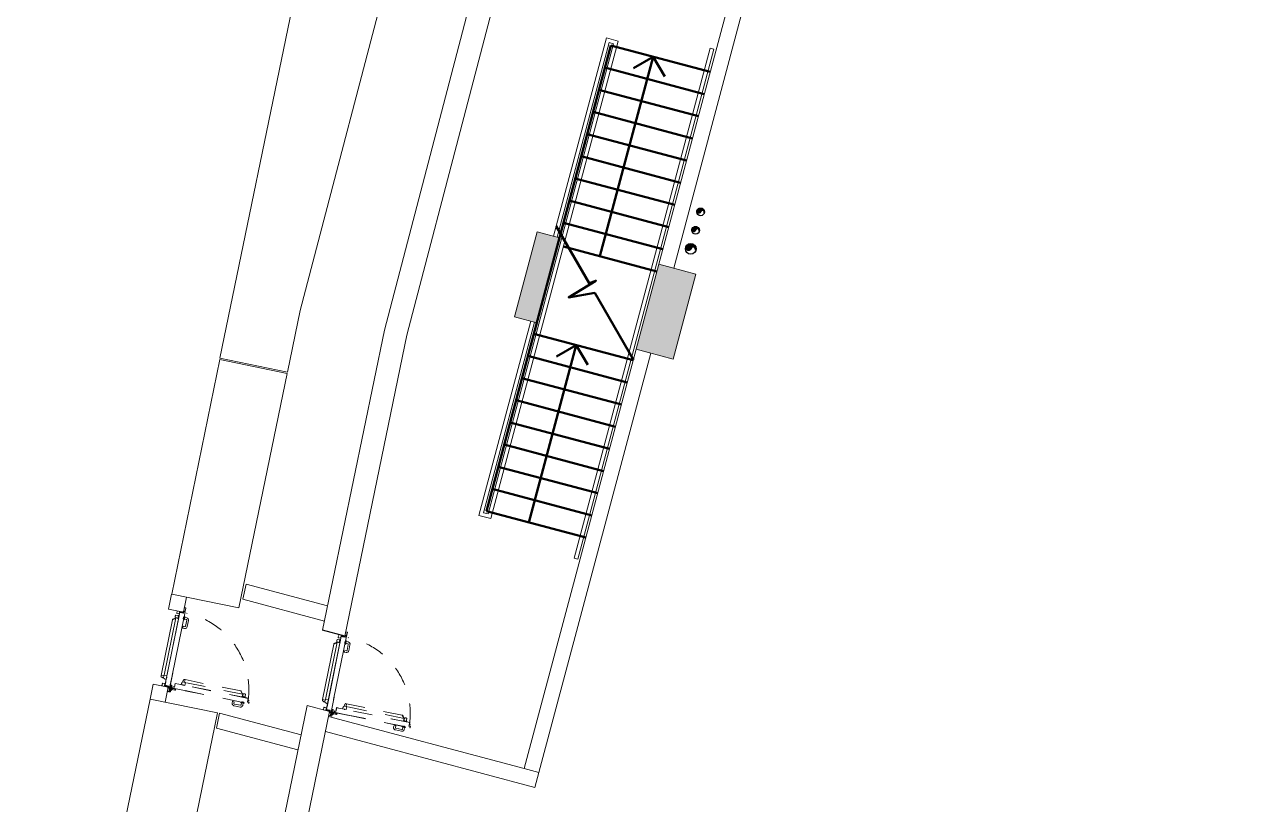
# Model space of a CAD drawing. Header units: centimetres. Extents: x 139057 to 200038, y 34824 to 80516.
# Drawn here: x 165867 to 167469, y 68541 to 69560 of the extents above; entities that cross this region are included whole.
import ezdxf

# ---------------------------------------------------------------- set-up
doc = ezdxf.new("R2010")
doc.units = ezdxf.units.CM
doc.header["$LTSCALE"] = 100
for name, pattern in [('HIDDEN', [0.5, 0.25, -0.25]), ('TRATTEGGIATA', [0.75, 0.5, -0.25]), ('TRATTO-PUNTO', [1, 0.5, -0.25, 0, -0.25])]:
    doc.linetypes.add(name, pattern=pattern)
doc.layers.get('0').update_dxf_attribs({"lineweight": 0})
for name, color, linetype, lineweight in [('410_STRUTTURE_001-AM_0', 7, 'Continuous', 0), ('430_TAVOLATI_001-AM_0', 3, 'Continuous', 0), ('440_SIMBOLI_001-AM_0', 31, 'Continuous', 0), ('441_SERRAMENTI_001-AM_0', 1, 'Continuous', 0), ('448_SCALE_001-AM_0', 216, 'Continuous', 50)]:
    doc.layers.add(name, color=color, linetype=linetype, lineweight=lineweight)
doc.layers.add('FOROMETRIE AREA G', color=251, linetype='Continuous')
doc.layers.add('Park-Ceas-125$0$A-WALL-CONC', color=6, linetype='Continuous')

# ---------------------------------------------------------------- blocks, each defined once
blk = doc.blocks.new('DN125')
h = blk.add_hatch(color=256)
edge = h.paths.add_edge_path()
edge.add_arc((-0.1059836360490228, 0.0001875981688499451), 62.49999999570016, -90.20196108935022, 90.20196108935028, ccw=False)
edge.add_arc((-0.1084911930159088, -31.24999738774146), 31.25018571027872, 269.6006753158089, 449.8010872161902)
edge.add_arc((-0.1603714909131422, 31.24991349480542), 31.25032499402602, 89.89656760042521, 270.29403250654775, ccw=False)
edge.add_arc((-0.2151232830097673, 62.50019412387371), 0.1111659710214659, 180.2034860361724, 359.9966212421752, ccw=False)
blk.add_lwpolyline([(-0.326288552954793, 62.49979931861162, -1.003531113011555), (-0.326288552954793, -62.49942412227392, 1.001750454913192), (-6.724148988723755e-07, 0, -1.003474564946119), (-0.103957312181592, 62.50018756836653, -0.9981963915986242)], format="xyb", close=True)
blk.add_circle((-0.1059836354106665, 0.0001875832676887512), 70.65)
blk = doc.blocks.new('DN100')
h = blk.add_hatch(color=256)
edge = h.paths.add_edge_path()
edge.add_arc((4.337444875490704e-09, 0), 49.99999999805025, -90.20196108935022, 90.20196108935028, ccw=False)
edge.add_arc((-0.002006040866181308, -25.0001479887289), 25.00014856971502, 269.600675314973, 449.8010872153542)
edge.add_arc((-0.04351027993163221, 24.9997807187955), 25.00025999522268, 89.89656760298652, 270.2940325091091, ccw=False)
edge.add_arc((-0.08731171398146134, 50.00000522205266), 0.0889327760721146, 180.2034860370129, 359.9966212430112, ccw=False)
blk.add_lwpolyline([(-0.1762439291924238, 49.99968937784433, -1.003531113011555), (-0.1762439291924238, -49.99968937784433, 1.001750454913192), (0.08478637598454952, -0.0001500770449638367, -1.003474564946119), (0.001621061936020851, 49.99999997764826, -0.9981963915986242)], format="xyb", close=True)
blk.add_circle((5.587935447692871e-09, -7.450580596923828e-09), 50)
blk = doc.blocks.new('COPRITESTA1C')
for p, q in [((0, 0), (0, -10)), ((0, 0), (21, 0)), ((21, 0), (21, -15)), ((-1, -10), (-1, -20)), ((-1, -10), (0, -10)), ((-1, -20), (16, -20))]:
    blk.add_line(p, q)
at = {"linetype": 'TRATTEGGIATA', "ltscale": 10}
for p, q in [((19.5, 0), (19.5, -15)), ((-1, -18.5), (16, -18.5))]:
    blk.add_line(p, q, dxfattribs=at)
blk.add_arc((16, -15), 3.5, 270, 0, dxfattribs=at)
blk.add_arc((16, -15), 5, 270, 0)
blk = doc.blocks.new('COPRITESTA2C')
for p, q in [((0, 0), (44, 0)), ((0, 0), (0, -10)), ((44, 0), (44, -15)), ((-1, -10), (-1, -20)), ((-1, -10), (0, -10)), ((-1, -20), (39, -20))]:
    blk.add_line(p, q)
at = {"linetype": 'TRATTEGGIATA', "ltscale": 10}
for p, q in [((42.5, 0), (42.5, -15)), ((-1, -18.5), (39, -18.5))]:
    blk.add_line(p, q, dxfattribs=at)
blk.add_arc((39, -15), 5, 270, 0)
blk.add_arc((39, -15), 3.5, 270, 0, dxfattribs=at)
blk = doc.blocks.new('PORTA US 100')
at = {"linetype": 'Continuous'}
for p, q in [((155.0213194214739, 163.8726671114564), (144.741580598522, 163.8726671114564)), ((155.0213194196112, 127.3726671114564), (155.0213194214739, 163.8726671114564)), ((155.0213194214739, 162.8726671040058), (155.0213194214739, 163.8726671114564)), ((896.5023773484863, 163.0136783793569), (155.0213194214739, 162.8726671040058)), ((903.5023773484863, 164.0136783793569), (896.5023773484863, 164.0136783793569)), ((896.5023773484863, 163.0136783793569), (896.5023773484863, 164.0136783793569)), ((920.502377350349, 130.0136783719063), (896.5023773484863, 163.0136783793569)), ((926.5023773484863, 130.0136783793569), (903.5023773484863, 164.0136783793569)), ((1.249999998603016, 0), (-1.250000003259629, 0)), ((-5.122274160385132e-09, -1.249999992549419), (-3.259629011154175e-09, 1.250000007450581)), ((-5.122274160385132e-09, -1.249999992549419), (-3.259629011154175e-09, 1.250000007450581)), ((116.5213194196112, 88.8726671114564), (116.5213194196112, 101.9498767927289)), ((165.5213194214739, 88.87266710400581), (116.5213194196112, 88.8726671114564)), ((117.6389185939915, 105.4373059496284), (120.4037202489562, 109.3080282658339)), ((121.5213194233365, 112.7954574301839), (121.5213194196112, 117.372667118907)), ((129.7415806003846, 127.2130192294717), (129.7415805966593, 138.4498767927289)), ((130.8591797710396, 141.9373059570789), (133.623981427867, 145.8080282658339)), ((155.5213194233365, 127.3726671114564), (131.5213194214739, 127.3726671114564)), ((134.7415806003846, 149.2954574301839), (134.7415806003846, 153.8726671114564)), ((155.5213194233365, 127.3726671114564), (155.5213194196112, 128.8726671114564)), ((165.5213194196112, 128.8726671114564), (155.5213194196112, 128.8726671114564)), ((165.5213194214739, 88.87266710400581), (165.5213194196112, 128.8726671114564)), ((928.5023773484863, 127.0136783793569), (165.5213194214739, 126.8726671114564)), ((966.502377350349, 89.01367837935686), (165.5213194214739, 88.87266710400581)), ((841.5023773484863, 9.01367837190628), (818.5023773466237, 9.013678379356861)), ((818.5023773466237, 9.013678379356861), (818.502377344761, -13.98632162064314)), ((841.5023773484863, 9.01367837190628), (841.5023773466237, -13.98632162809372)), ((920.502377350349, 127.0136783793569), (920.502377350349, 130.0136783719063)), ((926.002377344761, 89.01367837935686), (926.0023773466237, 96.01367837190628)), ((926.002377344761, 89.01367837935686), (927.2023773458786, 89.01367837190628)), ((926.002377344761, 22.01367837935686), (926.0023773466237, 15.01367837190628)), ((926.002377344761, 22.01367837935686), (927.2023773477413, 22.01367837935686)), ((926.5023773484863, 127.0136783793569), (926.5023773484863, 130.0136783793569)), ((927.2023773458786, 89.01367837190628), (927.202377344016, 96.01367837935686)), ((927.2023773477413, 22.01367837935686), (927.2023773458786, 15.01367837935686)), ((928.002377344761, 98.01367837935686), (969.002377344761, 98.01367837935686)), ((928.002377344761, 96.81367837637663), (969.002377344761, 96.81367837637663)), ((928.0023773484863, 14.21367837488651), (969.0023773466237, 14.21367837488651)), ((928.0023773466237, 13.01367837190628), (969.0023773466237, 13.01367837190628)), ((928.5023773484863, 89.01367837935686), (928.502377350349, 130.0136783719063)), ((932.1617979560979, 132.0136783719063), (930.502377350349, 132.0136783793569)), ((932.5023773484863, 89.01367837935686), (934.2886966229416, 131.885340988636)), ((960.502377344761, 23.28934003412724), (936.502377344761, 23.28934003412724)), ((936.502377344761, 22.28934004157782), (936.502377344761, 23.28934003412724)), ((960.502377344761, 22.28934003412724), (936.502377344761, 22.28934004157782)), ((960.502377344761, 21.92692924290895), (936.5023773466237, 21.92692923545837)), ((936.5023773466237, 20.92692923545837), (936.5023773466237, 21.92692923545837)), ((960.502377344761, 20.92692924290895), (936.5023773466237, 20.92692923545837)), ((937.0023773466237, 11.51367837935686), (937.002377344761, -13.98632162064314)), ((959.502377344761, 24.71367837488651), (937.502377344761, 24.71367838233709)), ((937.502377344761, 23.71367837488651), (937.502377344761, 24.71367838233709)), ((959.5023773466237, 23.71367837488651), (937.502377344761, 23.71367837488651)), ((938.002377344761, 12.51367837935686), (959.002377344761, 12.51367837935686)), ((958.502377344761, 12.99955189973116), (938.5023773466237, 12.99955189973116)), ((939.0023773466237, 25.01367837190628), (939.0023773466237, 27.01367837190628)), ((958.0023773466237, 25.01367837190628), (939.0023773466237, 25.01367837190628)), ((957.0023773466237, 28.01367837935686), (940.0023773466237, 28.01367837190628)), ((940.5023773466237, 12.51367837190628), (940.502377344761, 25.01367837935686)), ((956.5023773484863, 12.51367837935686), (956.502377344761, 25.01367837935686)), ((958.0023773466237, 25.01367837190628), (958.002377344761, 27.01367837935686)), ((959.5023773466237, 23.71367837488651), (959.502377344761, 24.71367837488651)), ((960.002377344761, 11.51367837935686), (960.0023773466237, -13.98632162064314)), ((960.502377344761, 22.28934003412724), (960.502377344761, 23.28934003412724)), ((960.502377344761, 20.92692924290895), (960.502377344761, 21.92692924290895)), ((966.502377350349, 89.01367837935686), (964.7160580721684, 131.885340988636)), ((969.8023773455061, 89.01367837935686), (969.8023773473687, 96.01367837190628)), ((969.8023773455061, 89.01367837935686), (971.002377344761, 89.01367837935686)), ((969.8023773455061, 22.01367837935686), (969.8023773473687, 15.01367837190628)), ((971.0023773484863, 22.01367837190628), (969.8023773455061, 22.01367837935686)), ((971.002377344761, 89.01367837935686), (971.002377344761, 96.01367837935686)), ((971.0023773484863, 22.01367837190628), (971.0023773466237, 15.01367837935686)), ((1012.62066279212, 70.64654670655727), (1013.120662793983, 70.64654670655727)), ((1012.620662793983, 60.14654670655727), (1023.620662793983, 60.14654670655727)), ((1012.620662793983, 57.14654669910669), (1023.62066279212, 57.14654670655727)), ((1013.120662793983, 70.64654670655727), (1023.12066279212, 60.14654670655727)), ((1023.620662793983, 60.14654670655727), (1023.62066279212, 57.14654670655727)), ((930.0023773466237, -20.98632162809372), (848.5023773466237, -20.98632162809372)), ((930.0023773466237, -43.98632162809372), (848.5023773484863, -43.98632162809372))]:
    blk.add_line(p, q, dxfattribs=at)
at = {"linetype": 'Continuous', "ltscale": 10}
for p, q in [((-33.70000000623986, 25.01367837935686), (-33.70000000623986, 43.51367837935686)), ((-32.20000000437722, 43.51367837935686), (-32.20000000437722, 25.01367837190628)), ((-30.70000000251457, 23.51367837935686), (8.299999995622784, 23.51367837935686)), ((8.299999997485429, 22.01367837935686), (-30.70000000437722, 22.01367837935686)), ((9.799999997485429, 25.01367837935686), (9.799999995622784, 40.51367837190628)), ((11.29999999748543, 25.01367837190628), (11.29999999562278, 40.51367837935686)), ((12.79999999376014, 43.51367837935686), (30.79999999748543, 43.51367837190628)), ((30.79999999748543, 42.01367837935686), (12.79999999934807, 42.01367837190628)), ((17.29999999562278, 40.11367838084698), (17.29999999748543, 22.01367837190628)), ((17.29999999748543, 22.01367837190628), (218.49210465746, 22.01367837190628)), ((18.09999999636784, 39.31367838382721), (18.0999999945052, 22.81367838382721)), ((18.09999999636784, 39.31367838382721), (32.59999999636784, 39.31367837637663)), ((18.0999999945052, 22.81367838382721), (218.1133542046882, 22.81367837637663)), ((20.17066279286519, 39.31367837637663), (20.17066279286519, 23.51367837935686)), ((37.27066279249266, 39.31367838382721), (20.17066279286519, 39.31367837637663)), ((20.97066279361024, 23.51367837190628), (20.17066279286519, 23.51367837935686)), ((20.97066279361024, 38.51367837935686), (20.97066279361024, 23.51367837190628)), ((38.07066279323772, 38.51367837190628), (20.97066279361024, 38.51367837935686)), ((29.79999999562278, 127.0136783793569), (58.29999999748543, 127.0136783719063)), ((29.79999999748543, 125.5136783793569), (29.79999999562278, 127.0136783793569)), ((58.29999999562278, 125.5136783793569), (29.79999999748543, 125.5136783793569)), ((29.79999999748543, 50.00289294868708), (29.79999999748543, 90.51367837190628)), ((32.02872806088999, 45.87404303252697), (30.34254386136308, 48.28216363489628)), ((31.29999999562278, 90.51367837935686), (31.29999999748543, 50.00289294868708)), ((31.57127193221822, 49.14252828806639), (33.25745612801984, 46.73440769314766)), ((32.59999999636784, 40.11367838084698), (32.59999999636784, 39.31367837637663)), ((32.79999999748543, 93.51367837935686), (58.29999999562278, 93.51367837935686)), ((58.29999999562278, 92.01367837190628), (32.79999999376014, 92.01367837935686)), ((83.78228683257475, 89.01367837935686), (37.27066279249266, 89.01367837935686)), ((37.27066279249266, 89.01367837935686), (37.27066279249266, 39.31367838382721)), ((84.32155803451315, 88.21367837488651), (38.07066279510036, 88.21367837488651)), ((38.07066279510036, 88.21367837488651), (38.07066279323772, 38.51367837190628)), ((59.79999999748543, 95.01367837935686), (59.79999999562278, 124.0136783793569)), ((61.29999999934807, 124.0136783793569), (61.29999999562278, 95.01367837935686)), ((1012.420662794728, 89.01367837935686), (73.30662614526227, 89.01367837935686)), ((1011.62066279212, 88.2136783823371), (73.84589734347537, 88.2136783823371)), ((183.8885041982867, 22.81367837637663), (1031.649999997113, 22.81367837637663)), ((184.2672546510585, 22.01367837190628), (1032.449999994133, 22.01367837935686)), ((988.4499999959953, 124.0136783793569), (988.449999997858, 95.01367837935686)), ((989.9499999941327, 95.01367837935686), (989.949999997858, 124.0136783793569)), ((1019.949999995995, 127.0136783793569), (991.449999997858, 127.0136783719063)), ((991.4499999959953, 125.5136783793569), (1019.949999997858, 125.5136783719063)), ((991.4499999959953, 125.5136783793569), (1019.949999997858, 125.5136783719063)), ((1016.949999995995, 93.51367837190628), (991.4499999959953, 93.51367837935686)), ((991.449999997858, 92.01367837190628), (1016.949999997858, 92.01367837935686)), ((1011.62066279212, 88.2136783823371), (1011.62066279212, 38.51367837935686)), ((1028.720662791748, 38.51367837935686), (1011.62066279212, 38.51367837935686)), ((1012.420662794728, 89.01367837935686), (1012.420662792865, 39.31367837637663)), ((1029.520662792493, 39.31367837637663), (1012.420662792865, 39.31367837637663)), ((1018.178728063125, 49.14252828806639), (1016.492543863598, 46.73440768569708)), ((1017.14999999525, 40.11367838084698), (1032.449999995995, 40.1136783733964)), ((1017.14999999525, 39.31367837637663), (1031.64999999525, 39.31367837637663)), ((1017.721271928865, 45.87404303252697), (1019.40745612653, 48.28216363489628)), ((1018.449999997858, 90.51367837190628), (1018.449999999721, 50.0028929412365)), ((1036.949999997858, 43.51367837190628), (1018.949999994133, 43.51367837935686)), ((1018.949999997858, 42.01367837190628), (1036.949999995995, 42.01367837935686)), ((1019.949999997858, 125.5136783719063), (1019.949999995995, 127.0136783793569)), ((1019.949999994133, 50.0028929412365), (1019.949999997858, 90.51367837190628)), ((1028.720662791748, 38.51367837935686), (1028.72066279361, 23.51367837935686)), ((1029.520662794355, 23.51367837190628), (1028.72066279361, 23.51367837935686)), ((1029.520662792493, 39.31367837637663), (1029.520662794355, 23.51367837190628)), ((1031.64999999525, 39.31367837637663), (1031.649999997113, 22.81367837637663)), ((1032.449999995995, 40.1136783733964), (1032.449999994133, 22.01367837935686)), ((1038.449999995995, 25.01367837935686), (1038.449999997858, 40.51367837935686)), ((1039.949999997858, 25.01367837935686), (1039.949999995995, 40.51367837190628)), ((1080.449999997858, 23.51367837190628), (1041.449999997858, 23.51367837190628)), ((1041.449999994133, 22.01367837190628), (1080.449999995995, 22.01367837190628)), ((1083.449999997858, 43.51367837190628), (1081.949999995995, 43.51367837935686)), ((1081.949999995995, 43.51367837935686), (1081.949999997858, 25.01367837190628)), ((1083.449999994133, 25.01367837935686), (1083.449999997858, 43.51367837190628)), ((39.313678373117, -18.10000000149012), (22.81367836939171, -18.09999999403954)), ((23.51367837237194, -20.97066279500723), (23.5136783705093, -20.17066279798746)), ((39.31367836939171, -20.17066279053688), (23.5136783705093, -20.17066279798746)), ((38.51367837237194, -20.97066279500723), (23.51367837237194, -20.97066279500723))]:
    blk.add_line(p, q, dxfattribs=at)
for p, q in [((-12.00927847390994, 21.5), (-30.50000000512227, 21.50000000745058)), ((-30.50000000325963, 18.5), (-30.50000000512227, 21.50000000745058)), ((-12.0092784720473, 18.5), (-30.50000000325963, 18.5)), ((-12.0092784720473, 18.29999999701977), (-28.50000000139698, 18.30000000447035)), ((-28.50000000139698, 18.30000000447035), (-28.50000000325963, 15.29999999701977)), ((-13.38938163174316, 15.30000000447035), (-28.50000000325963, 15.29999999701977)), ((-11.61167002236471, 11.62234673649073), (-13.38938163174316, 15.30000000447035)), ((-8.910674731712788, 12.92795941233635), (-11.28901306120679, 17.84816338121891)), ((-8.910674731712788, 12.92795941233635), (-11.28901306120679, 17.84816338121891)), ((-7.799942669924349, 11.08967909216881), (-11.10894671035931, 17.93520423024893)), ((-5.098947381135076, 12.39529176056385), (-8.407951417844743, 19.24081689119339)), ((5.098947372753173, 12.39529175311327), (8.407951411325485, 19.24081689119339)), ((7.496588157955557, 10.00255797803402), (11.28901305282488, 17.84816338121891)), ((7.799942661542445, 11.08967909216881), (11.10894670384005, 17.93520422279835)), ((8.192089325282723, 11.44138085842133), (11.28901305282488, 17.84816338121891)), ((9.765444294083863, 7.80295442044735), (13.38938162336126, 15.30000001192093)), ((12.00927846552804, 21.50000000745058), (55.12499999860302, 21.5)), ((12.00927846552804, 18.50000000745058), (55.12499999487773, 18.50000000745058)), ((12.00927846739069, 18.30000000447035), (53.12499999487773, 18.30000000447035)), ((13.38938162336126, 15.30000001192093), (53.12499999674037, 15.30000000447035)), ((53.12499999487773, 18.30000000447035), (53.12499999674037, 15.30000000447035)), ((55.12499999487773, 18.50000000745058), (55.12499999860302, 21.5)), ((1011.620662793983, 85.66367837041616), (1011.620662793983, 42.66367837786674))]:
    blk.add_line(p, q)
at = {"ltscale": 10}
for p, q in [((17.29999999562278, 40.11367838084698), (32.59999999636784, 40.11367838084698)), ((24.0999999945052, 43.51367837935686), (24.84999999636784, 43.51367837935686)), ((931.002377350349, 89.01367837190628), (966.0023773484863, 89.01367837935686)), ((1017.14999999525, 40.11367838084698), (1017.14999999525, 39.31367837637663))]:
    blk.add_line(p, q, dxfattribs=at)
at = {"linetype": 'TRATTO-PUNTO'}
for p, q in [((141.5213194196112, 82.4472843632102), (141.5213194214739, 94.15292003005743)), ((948.5023773466237, 12.01367837190628), (948.502377344761, 32.01367837935686))]:
    blk.add_line(p, q, dxfattribs=at)
at = {"linetype": 'HIDDEN', "ltscale": 10}
for p, q in [((7.802954417187721, -9.765444293618202), (15.29999999748543, -13.38938162475824)), ((10.00255796732381, -7.496588155627251), (17.84816337237135, -11.28901305049658)), ((11.0896790814586, -7.799942664802074), (17.93520421581343, -11.10894669592381)), ((11.44138085143641, -8.192089326679707), (17.84816337237135, -11.28901305049658)), ((12.395291747991, -5.098947368562222), (19.24081688420847, -8.407951414585114)), ((15.29999999748543, -13.38938162475824), (15.29999999562278, -53.12499999254942)), ((18.29999999748543, -53.125), (15.29999999562278, -53.12499999254942)), ((18.29999999562278, -12.00927846133709), (18.29999999748543, -53.125)), ((18.49999999860302, -12.00927846878767), (18.49999999487773, -55.125)), ((18.49999999487773, -55.125), (21.49999999674037, -55.125)), ((21.49999999860302, -12.00927846878767), (21.49999999674037, -55.125)), ((22.01367836864665, -17.29999999701977), (22.01367836864665, -218.4921046569943)), ((40.11367836827412, -17.29999999701977), (22.01367836864665, -17.29999999701977)), ((22.81367836939171, -18.09999999403954), (22.81367836939171, -218.1133542060852)), ((38.51367837237194, -38.07066279649734), (38.51367837237194, -20.97066279500723)), ((88.21367836976424, -38.07066278904676), (38.51367837237194, -38.07066279649734)), ((39.313678373117, -18.10000000149012), (39.31367836939171, -32.59999999403954)), ((39.31367836752906, -37.270662792027), (39.31367836939171, -20.17066279053688)), ((40.11367836827412, -32.59999999403954), (39.31367836939171, -32.59999999403954)), ((89.0136783705093, -37.270662792027), (39.31367836752906, -37.270662792027)), ((40.11367836827412, -17.29999999701977), (40.11367836827412, -32.59999999403954)), ((82.44728435063735, -141.521319411695), (94.15292001748458, -141.521319411695)), ((88.2136783679016, -84.32155802845955), (88.21367836976424, -38.07066278904676)), ((88.2136783679016, -1011.620662793517), (88.21367837162688, -73.845897346735)), ((88.87266709888354, -165.5213194191456), (88.87266710074618, -116.521319411695)), ((88.87266710074618, -116.521319411695), (101.9498767820187, -116.521319411695)), ((89.0136783705093, -83.78228683769703), (89.0136783705093, -37.270662792027)), ((89.01367836864665, -1012.420662790537), (89.0136783705093, -73.30662614107132)), ((89.0136783705093, -86.21978290379047), (89.01367836864665, -121.2197829037905)), ((105.4373059426434, -117.6389185860753), (109.308028253261, -120.4037202373147)), ((112.7954574194737, -121.521319411695), (117.3726671063341, -121.521319411695)), ((127.2130192150362, -129.7415805906057), (138.4498767820187, -129.7415805906057)), ((127.3726670988835, -155.521319411695), (127.3726670988835, -131.521319411695)), ((127.3726671026088, -155.021319411695), (163.8726671007462, -155.021319411695)), ((127.3726670988835, -155.521319411695), (128.8726671044715, -155.521319411695)), ((128.8726671026088, -165.521319411695), (128.8726671044715, -155.521319411695)), ((141.9373059482314, -130.859179764986), (145.8080282569863, -133.623981423676)), ((149.2954574194737, -134.7415805906057), (153.8726670970209, -134.7415805906057)), ((162.8726671007462, -155.021319411695), (163.8726671007462, -155.021319411695)), ((163.0136783686467, -896.502377346158), (162.8726671007462, -155.021319411695)), ((163.8726671007462, -155.021319411695), (163.8726671007462, -144.7415805906057)), ((22.01367836864665, -184.2672546505928), (22.01367836864665, -1032.44999999553)), ((22.81367836939171, -183.8885041996837), (22.81367837125435, -1031.64999999851)), ((88.87266709888354, -165.5213194191456), (128.8726671026088, -165.521319411695)), ((127.013678366784, -928.5023773387074), (126.8726671026088, -165.521319411695)), ((-43.98632163321599, -930.002377346158), (-43.9863216294907, -848.502377346158)), ((-20.98632163135335, -930.002377346158), (-20.98632162762806, -848.502377346158)), ((9.013678368646652, -818.502377346158), (-13.9863216294907, -818.502377346158)), ((9.013678368646652, -841.502377346158), (-13.9863216294907, -841.502377346158)), ((11.51367836864665, -937.002377346158), (-13.98632163135335, -937.002377346158)), ((11.51367836864665, -960.0023773387074), (-13.98632163135335, -960.002377346158)), ((9.013678368646652, -841.502377346158), (9.013678368646652, -818.502377346158)), ((12.01367836864665, -948.502377346158), (32.0136783705093, -948.502377346158)), ((12.51367836864665, -938.002377346158), (12.51367836864665, -959.0023773387074)), ((12.5136783705093, -940.502377346158), (25.01367836864665, -940.502377346158)), ((12.51367836864665, -956.502377346158), (25.0136783705093, -956.502377346158)), ((12.99955189274624, -958.502377346158), (12.99955189460889, -938.502377346158)), ((13.0136783705093, -928.002377346158), (13.01367836864665, -969.002377346158)), ((14.21367836790159, -928.002377346158), (14.21367836976424, -969.002377346158)), ((29.0922589530237, -948.502377346158), (14.36283193575218, -948.502377346158)), ((29.3752230075188, -948.502377346158), (14.64579599583521, -948.502377346158)), ((22.01367836864665, -926.0023773387074), (15.0136783705093, -926.002377346158)), ((22.01367836864665, -927.2023773491383), (15.01367836864665, -927.2023773491383)), ((20.92692923219875, -960.502377346158), (20.92692923219875, -936.502377346158)), ((20.92692923219875, -936.502377346158), (21.92692923219875, -936.502377346158)), ((20.92692923219875, -960.502377346158), (21.92692923219875, -960.502377346158)), ((21.92692923219875, -960.502377346158), (21.92692923219875, -936.502377346158)), ((22.01367836864665, -926.0023773387074), (22.01367836864665, -927.2023773491383)), ((22.28934003086761, -960.502377346158), (22.28934003086761, -936.502377346158)), ((22.28934003086761, -936.502377346158), (23.28934002900496, -936.502377346158)), ((22.28934003086761, -960.502377346158), (23.28934002900496, -960.502377346158)), ((23.28934002900496, -960.502377346158), (23.28934002900496, -936.502377346158)), ((23.71367836790159, -959.502377346158), (23.71367836976424, -937.502377346158)), ((23.71367836976424, -937.502377346158), (24.71367836790159, -937.502377346158)), ((23.71367836790159, -959.502377346158), (24.71367836790159, -959.502377346158)), ((24.71367836790159, -959.502377346158), (24.71367836790159, -937.502377346158)), ((25.01367836864665, -958.002377346158), (25.0136783705093, -939.002377346158)), ((25.0136783705093, -939.002377346158), (27.0136783705093, -939.002377346158)), ((89.013678366784, -926.0023773312569), (89.01367836305872, -927.2023773342371)), ((89.013678366784, -926.0023773312569), (96.01367836305872, -926.0023773312569)), ((89.01367836305872, -927.2023773342371), (96.013678366784, -927.2023773342371)), ((89.013678366784, -928.5023773387074), (130.0136783649214, -928.502377346158)), ((89.01367836492136, -931.0023773387074), (89.01367836864665, -966.0023773387074)), ((89.01367837237194, -932.502377346158), (131.8853409742005, -934.288696616888)), ((96.81367836566642, -928.0023773387074), (96.81367836752906, -969.0023773387074)), ((98.013678366784, -928.0023773312569), (98.013678366784, -969.0023773387074)), ((127.0136783630587, -920.5023773387074), (130.0136783649214, -920.5023773387074)), ((127.0136783686467, -926.5023773387074), (130.0136783705093, -926.5023773387074)), ((130.0136783649214, -920.5023773387074), (163.0136783686467, -896.502377346158)), ((130.0136783705093, -926.5023773387074), (164.0136783630587, -903.5023773387074)), ((132.0136783649214, -932.161797940731), (132.013678366784, -930.502377346158)), ((163.0136783686467, -896.502377346158), (164.0136783686467, -896.5023773387074)), ((164.0136783630587, -903.5023773387074), (164.0136783686467, -896.5023773387074)), ((22.0136783705093, -969.8023773431778), (15.01367836864665, -969.8023773431778)), ((22.0136783705093, -971.002377346158), (15.01367836864665, -971.002377346158)), ((22.0136783705093, -969.8023773431778), (22.0136783705093, -971.002377346158)), ((40.11367836827412, -1032.44999999553), (22.01367836864665, -1032.44999999553)), ((39.31367836752906, -1031.649999991059), (22.81367837125435, -1031.64999999851)), ((38.51367836864665, -1028.720662795007), (23.51367836864665, -1028.720662795007)), ((23.5136783705093, -1029.520662792027), (23.51367836864665, -1028.720662795007)), ((39.31367837125435, -1029.520662792027), (23.5136783705093, -1029.520662792027)), ((38.51367836864665, -1028.720662795007), (38.5136783705093, -1011.620662793517)), ((88.2136783679016, -1011.620662793517), (38.5136783705093, -1011.620662793517)), ((39.31367837125435, -1029.520662792027), (39.31367836939171, -1012.420662797987)), ((89.01367836864665, -1012.420662790537), (39.31367836939171, -1012.420662797987)), ((39.31367836752906, -1017.14999999851), (39.31367836752906, -1031.649999991059)), ((40.11367837013677, -1017.14999999851), (39.31367836752906, -1017.14999999851)), ((40.11367837013677, -1017.14999999851), (40.11367836827412, -1032.44999999553)), ((85.66367836901918, -1011.620662793517), (42.66367836901918, -1011.620662793517)), ((50.94654669659212, -1012.620662793517), (50.94654669659212, -1012.420662790537)), ((74.94654669845477, -1012.620662793517), (50.94654669659212, -1012.620662793517)), ((57.14654669770971, -1012.620662793517), (57.14654669770971, -1023.620662793517)), ((60.14654669584706, -1023.620662793517), (57.14654669770971, -1023.620662793517)), ((60.14654669770971, -1012.620662793517), (60.14654669584706, -1023.620662793517)), ((70.64654669770971, -1013.120662793517), (60.14654669770971, -1023.120662793517)), ((70.64654669770971, -1012.620662793517), (70.64654669770971, -1013.120662793517)), ((74.94654669845477, -1012.620662793517), (74.94654669659212, -1012.420662790537)), ((74.94654669845477, -1012.620662793517), (74.94654669845477, -1012.620662793517)), ((89.01367836305872, -966.5023773387074), (131.8853409742005, -964.7160580605268)), ((89.01367836492136, -969.8023773357272), (89.01367836864665, -971.0023773387074)), ((89.01367836492136, -969.8023773357272), (96.01367836492136, -969.8023773431778)), ((89.01367836864665, -971.0023773387074), (96.01367836864665, -971.0023773387074))]:
    blk.add_line(p, q, dxfattribs=at)
for radius in [8.999999999999998, 7.499999999999998, 7.249999999999998]:
    blk.add_circle((-5.122274160385132e-09, 0), radius)
at = {"linetype": 'Continuous'}
for centre, radius, start, end in [((144.741580598522, 153.8726671114564), 9.999999999999998, 90.00000005336085, 180), ((122.5213194233365, 101.9498767852783), 5.999999999999998, 144.4623220994718, 180), ((115.5213194214739, 112.7954574301839), 5.999999999999998, 324.4623220994718, 0), ((131.5213194214739, 117.3726671114564), 9.999999999999998, 90.00000005336085, 180), ((135.741580598522, 138.4498767852783), 5.999999999999998, 144.4623220994718, 180), ((128.741580598522, 149.2954574301839), 5.999999999999998, 324.4623220994718, 0), ((928.0023773466237, 96.01367837935686), 2, 90.00000005336085, 180), ((928.002377344761, 15.01367837190628), 2, 180, 270.0000000533608), ((928.0023773466237, 96.01367837935686), 0.7999999999999998, 90.00000005336085, 180), ((928.002377344761, 15.01367837190628), 0.7999999999999998, 180, 270.0000000533608), ((930.502377350349, 130.0136783719063), 2, 90.00000005336085, 180), ((932.1617979542352, 130.0136783793569), 2, 0, 90.00000005336085), ((936.2869627722539, 131.8020798936486), 2, 117.5959538716478, 177.6140560240365), ((949.502377350349, 106.5189748778939), 30.52862740309107, 62.40404608106185, 117.5959538716478), ((938.0023773466237, 11.51367837190628), 0.9999999999999998, 90.00000005336085, 180), ((940.0023773466237, 27.01367837935686), 0.9999999999999998, 90.00000005336085, 180), ((957.0023773466237, 27.01367837935686), 0.9999999999999998, 0, 90.00000005336085), ((959.0023773466237, 11.51367837935686), 0.9999999999999998, 0, 90.00000005336085), ((962.7177919265814, 131.8020798936486), 2, 2.385944403590964, 62.40404608106185), ((969.0023773466237, 96.01367837935686), 2, 0, 90.00000005336085), ((969.0023773466237, 96.01367837935686), 0.7999999999999998, 0, 90.00000005336085), ((969.0023773466237, 15.01367837190628), 0.7999999999999998, 270.0000000533608, 0), ((969.0023773466237, 15.01367837190628), 2, 270.0000000533608, 0), ((848.502377344761, -13.98632162064314), 29.99999999999999, 180, 270.0000000533608), ((848.502377344761, -13.98632162064314), 6.999999999999998, 180, 270.0000000533608), ((930.0023773466237, -13.98632162809372), 29.99999999999999, 270.0000000533608, 0), ((930.0023773466237, -13.98632162809372), 6.999999999999998, 270.0000000533608, 0)]:
    blk.add_arc(centre, radius, start, end, dxfattribs=at)
at = {"linetype": 'Continuous', "ltscale": 10}
for centre, radius, start, end in [((-30.70000000251457, 25.01367837190628), 2.999999999999178, 180, 270.0000000533608), ((-30.70000000251457, 25.01367837190628), 1.500000000002719, 180, 270.0000000533608), ((8.299999993760139, 25.01367837935686), 3.000000000000071, 270.0000000533608, 0), ((8.299999993760139, 25.01367837935686), 1.499999999998546, 270.0000000533608, 0), ((12.79999999562278, 40.51367837935686), 3.000000000003944, 90.00000005336085, 180), ((12.79999999562278, 40.51367837935686), 1.5, 90.00000005336085, 180), ((32.79999999748543, 90.51367837935686), 3.000000000000964, 90.00000005336085, 180), ((32.79999999562278, 50.0028929412365), 2.999999999995281, 180, 215.0000000086148), ((30.79999999562278, 45.01367837935686), 2.99999999999963, 270.0000000533608, 35.00000000861483), ((30.79999999562278, 45.01367837935686), 1.500000000002419, 270.0000000533608, 35.00000000861483), ((32.79999999748543, 90.51367837935686), 1.500000000006592, 90.00000005336085, 180), ((32.79999999562278, 50.0028929412365), 1.500000000005399, 180, 215.0000000086148), ((58.29999999934807, 124.0136783793569), 3.000000000003944, 0, 90.00000005336085), ((58.29999999934807, 124.0136783793569), 1.500000000001526, 0, 90.00000005336085), ((58.29999999562278, 95.01367837935686), 1.499999999999439, 270.0000000533608, 0), ((58.29999999562278, 95.01367837935686), 3.000000000003051, 270.0000000533608, 0), ((991.4499999959953, 124.0136783793569), 3.000000000003944, 90.00000005336085, 180), ((991.449999997858, 95.01367837935686), 3.000000000003051, 180, 270.0000000533608), ((991.4499999959953, 124.0136783793569), 1.500000000001526, 90.00000005336085, 180), ((991.449999997858, 95.01367837935686), 1.499999999999439, 180, 270.0000000533608), ((1018.949999995995, 45.01367837935686), 2.99999999999963, 145.0000000679015, 270.0000000533608), ((1016.949999995995, 90.51367837935686), 3.000000000000964, 0, 90.00000005336085), ((1016.949999995995, 90.51367837935686), 1.500000000006592, 0, 90.00000005336085), ((1018.949999995995, 45.01367837935686), 1.500000000002419, 145.0000000679015, 270.0000000533608), ((1016.949999995995, 50.0028929412365), 1.500000000005399, 325.0000000679015, 0), ((1016.949999995995, 50.0028929412365), 2.999999999995281, 325.0000000679015, 0), ((1036.949999994133, 40.51367837935686), 3.000000000003944, 0, 90.00000005336085), ((1036.949999994133, 40.51367837935686), 1.5, 0, 90.00000005336085), ((1041.449999995995, 25.01367837935686), 3.000000000000071, 180, 270.0000000533608), ((1041.449999995995, 25.01367837935686), 1.499999999998546, 180, 270.0000000533608), ((1080.449999995995, 25.01367837935686), 1.500000000002719, 270.0000000533608, 0), ((1080.449999995995, 25.01367837935686), 2.999999999999178, 270.0000000533608, 0)]:
    blk.add_arc(centre, radius, start, end, dxfattribs=at)
for centre, radius, start, end in [((-5.122274160385132e-09, 0), 12.5, 156.6024934140971, 108.1200217136713), ((-12.00927847577259, 17.50000000745058), 3.999999999999999, 25.79828957909218, 90.00000005336085), ((-12.00927847577259, 17.50000000745058), 0.9999999999999998, 25.79828957909218, 90.00000005336085), ((-12.00927847577259, 17.50000000745058), 0.7999999999999998, 25.79828957909218, 90.00000005336085), ((-18.81432413449511, 8.140712961554527), 7.999999999999998, 336.6024934140971, 25.79828957909218), ((-5.122274160385132e-09, 0), 9.499999999999998, 156.6024934140971, 108.1200217136713), ((-18.81432413449511, 8.140712961554527), 11, 336.6024934140971, 25.79828957909218), ((-4.198615615721792, 12.8304959833622), 3.999999999999999, 205.7982895790922, 288.1200217136712), ((-4.198615615721792, 12.8304959833622), 0.9999999999999998, 205.7982895790922, 288.1200217136712), ((4.198615605477244, 12.8304959833622), 0.9999999999999998, 251.8799783624005, 334.2017103744621), ((4.198615605477244, 12.8304959833622), 3.999999999999999, 318.9945977150978, 334.2017103744621), ((12.00927846552804, 17.50000000745058), 3.999999999999999, 90.00000005336085, 154.2017103744621), ((12.00927846552804, 17.50000000745058), 0.9999999999999998, 90.00000005336085, 154.2017103744621), ((12.00927846552804, 17.50000000745058), 0.7999999999999998, 90.00000005336085, 154.2017103744621), ((12.83049597078934, -4.198615610599518), 3.999999999999999, 228.9945975724227, 244.2017104681519), ((12.83049597078934, -4.198615610599518), 0.9999999999999998, 161.8799781853634, 244.2017104681519)]:
    blk.add_arc(centre, radius, start, end)
at = {"linetype": 'HIDDEN', "ltscale": 10}
for centre, radius, start, end in [((-5.122274160385132e-09, 0), 1016.326243583095, 275.0246180401199, 0), ((17.49999999860302, -12.00927846878767), 0.7999999999999998, 0, 64.20171046815192), ((17.49999999860302, -12.00927846878767), 0.9999999999999998, 0, 64.20171046815192), ((17.49999999860302, -12.00927846878767), 3.999999999999999, 0, 64.20171046815192), ((101.949876780156, -122.5213194191456), 5.999999999999998, 54.46232227315789, 90.00000005336085), ((112.795457423199, -115.521319411695), 5.999999999999998, 234.4623222731579, 270.0000000533608), ((117.3726670988835, -131.521319411695), 9.999999999999998, 0, 90.00000005336085), ((138.4498767764308, -135.7415805906057), 5.999999999999998, 54.46232227315789, 90.00000005336085), ((149.2954574213363, -128.7415805831552), 5.999999999999998, 234.4623222731579, 270.0000000533608), ((153.8726671026088, -144.7415805906057), 9.999999999999998, 0, 90.00000005336085), ((-13.9863216294907, -848.502377346158), 29.99999999999999, 90.00000005336085, 180), ((-13.9863216294907, -930.002377346158), 29.99999999999999, 180, 270.0000000533608), ((-13.9863216294907, -848.502377346158), 6.999999999999998, 90.00000005336085, 180), ((-13.9863216294907, -930.002377346158), 6.999999999999998, 180, 270.0000000533608), ((11.51367836864665, -938.002377346158), 0.9999999999999998, 0, 90.00000005336085), ((11.51367836864665, -959.002377346158), 0.9999999999999998, 270.0000000533608, 0), ((15.0136783705093, -928.002377346158), 2, 90.00000005336085, 180), ((15.0136783705093, -928.002377346158), 0.7999999999999998, 90.00000005336085, 180), ((96.01367836492136, -928.0023773387074), 2, 0, 90.00000005336085), ((96.01367836492136, -928.0023773387074), 0.7999999999999998, 0, 90.00000005336085), ((130.013678366784, -930.502377346158), 2, 0, 90.00000005336085), ((130.0136783705093, -932.161797940731), 2, 270.0000000533608, 0), ((131.8020798792131, -936.286962762475), 2, 27.59595409788693, 87.61405604958307), ((106.5189748690464, -949.5023773387074), 30.52862740309107, 332.4040458650352, 27.59595409788693), ((15.01367836864665, -969.002377346158), 2, 180, 270.0000000533608), ((15.01367836864665, -969.002377346158), 0.7999999999999998, 180, 270.0000000533608), ((96.013678366784, -969.0023773387074), 2, 270.0000000533608, 0), ((96.013678366784, -969.0023773387074), 0.7999999999999998, 270.0000000533608, 0), ((131.8020798848011, -962.7177919149399), 2, 272.3859442969618, 332.4040458650352)]:
    blk.add_arc(centre, radius, start, end, dxfattribs=at)
at = {"linetype": 'Continuous', "ltscale": 10, "xscale": -1, "rotation": 359.9999999999574}
blk.add_blockref('COPRITESTA1C', (-12.70000000437722, 22.0570504963398), dxfattribs=at)
at = {"linetype": 'Continuous', "ltscale": 10}
blk.add_blockref('COPRITESTA2C', (12.62499999674037, 21.50000000745058), dxfattribs=at)
at = {"linetype": 'HIDDEN', "ltscale": 10, "rotation": 269.9999999999575}
blk.add_blockref('COPRITESTA2C', (21.49999999487773, -12.62499999254942), dxfattribs=at)

msp = doc.modelspace()

# ---------------------------------------------------------------- hatches: boundary and pattern name
at = {"layer": '410_STRUTTURE_001-AM_0'}
h = msp.add_hatch(color=256, dxfattribs=at)
h.paths.add_polyline_path([(166334.6032424687, 68430.08863617641), (166347.501200209, 68478.39642733497), (166299.1934090542, 68491.29438506973), (166286.2954513157, 68442.98659391863)])
h.paths.add_polyline_path([(166451.9158065008, 68450.51820837868), (166439.01607417, 68402.20389704568), (166550.1211357644, 68372.53927976055), (166563.0208680952, 68420.85359109355)])
h.paths.add_polyline_path([(166507.0445527589, 69178.40260812057), (166536.7098565405, 69289.51053144199), (166565.6945312308, 69281.77175679964), (166536.0292274492, 69170.66383347822)])
h.paths.add_polyline_path([(166665.978096333, 69135.96858486695), (166695.6434799532, 69247.07651666713), (166743.950404477, 69234.17875658882), (166714.2850208568, 69123.07082478864)])
h.paths.add_polyline_path([(166625.5423325287, 69690.96143662346), (166638.4402902672, 69739.26922778202), (166590.1324991143, 69752.16718551678), (166577.2345413758, 69703.85939436567)])
h.paths.add_polyline_path([(166377.6703759214, 70102.05372853739), (166381.0508529699, 70152.91467922342), (166447.440853451, 70135.1888548748), (166435.2709348096, 70086.90126953436)])
h.paths.add_polyline_path([(166374.0934904615, 70048.23771610273), (166377.468381575, 70099.01460693193), (166435.237502827, 70083.59051763428), (166422.4106468676, 70035.23657902492)])
h.paths.add_polyline_path([(166858.5468420523, 69973.67396294487), (166871.4430875281, 70021.97521470649), (166982.5925281519, 69992.29874839795), (166969.6962826761, 69943.99749662889)])
h.paths.add_polyline_path([(166844.9137089929, 69922.45736899388), (166857.8117180566, 69970.76522605283), (166968.9224571051, 69941.09909290982), (166956.0244480415, 69892.79123585088)])
h.paths.add_polyline_path([(166406.1036155956, 69789.88922079069), (166419.001573336, 69838.1970119418), (166361.0322239535, 69853.67456123394), (166357.7958244426, 69802.7871785329)])
h.paths.add_polyline_path([(167989.7890093668, 68816.18321237875), (168002.6875231309, 68864.49308605654), (168147.6108965451, 68825.7992128448), (168134.7123827828, 68777.48933917446)])
h.paths.add_polyline_path([(167699.9409164289, 68893.57354919029), (167712.8385293639, 68941.88004890991), (167857.7638048666, 68903.18566785169), (167844.8661919335, 68854.87916813207)])
h.paths.add_polyline_path([(167913.1460602587, 69692.10083063108), (167926.0440179991, 69740.40862178219), (168070.9673914599, 69701.714748563), (168058.0694337195, 69653.40695740444)])
h.paths.add_polyline_path([(168044.3975977009, 69602.20069573981), (168057.2955554413, 69650.50848689092), (167912.3681915501, 69689.20342553568), (167899.4702338098, 69640.89563438458)])
h.paths.add_polyline_path([(168347.916180641, 69576.01921096606), (168360.8141383814, 69624.32700211716), (168215.8907649206, 69663.02087533635), (168202.9928071803, 69614.71308418525)])
h.paths.add_polyline_path([(168189.3209711617, 69563.50682251317), (168202.2189289021, 69611.81461367173), (168347.1423023628, 69573.12074044508), (168334.2443446206, 69524.81294929398)])
h.paths.add_polyline_path([(167783.4222415449, 68043.26063642067), (167796.3201992853, 68091.56842757923), (167941.2435727461, 68052.87455436004), (167928.3456150057, 68004.56676320148)])
h.paths.add_polyline_path([(167493.5754946234, 68120.64838286651), (167506.4734523637, 68168.95617401761), (167651.3968258245, 68130.26230079842), (167638.4988680842, 68081.95450963987)])
h.paths.add_polyline_path([(169343.0566779884, 69310.32127999676), (169355.9546357716, 69358.62907130433), (169211.0312623108, 69397.32294452352), (169198.1333045276, 69349.01515321595)])
h.paths.add_polyline_path([(169184.4614693286, 69297.80889461351), (169197.3594270652, 69346.11668574972), (169342.282800526, 69307.42281253052), (169329.3848427912, 69259.11502139432)])
h.paths.add_polyline_path([(168984.9300631235, 68550.48736554546), (168997.8280208657, 68598.79515669656), (169142.7513943115, 68560.10128348482), (169129.8534365712, 68511.79349232627)])
h.paths.add_polyline_path([(168778.5627392816, 67777.5627070905), (168791.4607059961, 67825.87053185118), (168936.3840794569, 67787.17665863199), (168923.4861127423, 67738.86883387131)])
h.paths.add_polyline_path([(169622.354705135, 67604.02562545401), (169609.4567258736, 67555.71788001967), (169667.426096263, 67540.24028464568), (169680.3240755243, 67588.54803008748)])
h.paths.add_polyline_path([(169412.7509816351, 66780.21358376158), (169425.6489793329, 66828.5213982479), (169473.9567304483, 66815.6234174685), (169461.0587327505, 66767.31560298217)])
h.paths.add_polyline_path([(169206.3836577932, 66007.28892529917), (169219.2816554519, 66055.59673964394), (169267.5894065673, 66042.69875886453), (169254.6914089067, 65994.39094451976)])
h.paths.add_polyline_path([(169000.0163339326, 65234.36426682931), (169012.9143316025, 65282.67208121133), (169061.2220827179, 65269.77410043192), (169048.3240850481, 65221.4662860499)])
h.paths.add_polyline_path([(168220.6658755863, 65494.19873669159), (168207.7678963231, 65445.89099125725), (168265.7372667143, 65430.41339588326), (168278.6352459757, 65478.72114132506)])
h.paths.add_polyline_path([(168427.0331994357, 66267.12339517636), (168414.1352201743, 66218.81564974201), (168472.1045905637, 66203.33805436803), (168485.0025698269, 66251.64579980982)])
h.paths.add_polyline_path([(168633.4005232776, 67040.04805363131), (168620.5025440162, 66991.74030819697), (168678.4719144056, 66976.26271283043), (168691.3698936669, 67024.57045826477)])
edge = h.paths.add_edge_path()
edge.add_line((166633.2810945796, 69719.94611468328), (166650.2338224786, 69715.44568000895))
edge.add_line((166655.393018168, 69734.7687931077), (166650.2338224786, 69715.44568000895))
edge.add_line((166638.4402902672, 69739.26922778202), (166655.3930181662, 69734.7687931077))

# ---------------------------------------------------------------- linework, layer by layer
msp.add_line((166285.1702156091, 68760.78239081216, -3.490789228516181e-08), (166256.1208763128, 68768.53843589289, -3.490789228516181e-08), dxfattribs=at)
for points, elevation in [([(166285.3471228803, 68760.73516266955), (166256.2151529813, 68768.51326445652), (166336.884106564, 69161.00847854627), (166483.9983407991, 69722.79596714092), (166261.2403173695, 69782.78150093717), (166306.5302636536, 70464.19116345955), (167239.4984861134, 73608.65658489776), (167496.1138835481, 74337.66206061257), (167475.8775436772, 74365.31881252093), (167500.0885818215, 74383.0339368896), (167529.662131908, 74342.61613689525), (167268.0456759693, 73599.40341144217), (166336.2424043013, 70458.86429945541), (166292.80651643, 69805.34986365003), (166520.5684734402, 69744.01684245629), (166366.1083487483, 69154.18298453254)], -3.490789228516181e-08), ([(166089.7711503325, 70263.91726245148), (166179.5730210381, 70257.94857399327), (166144.5080189487, 69730.37827002419), (166354.5226524925, 69674.30532977147), (166226.8061657647, 69186.71798471523), (166210.2494024137, 69106.16096683008), (166122.0921050279, 69124.2798042537), (166218.8959860752, 69595.27959587587), (166048.3001271865, 69639.96509163243)], -3.490789228516181e-08), ([(166695.6432969967, 69247.07656552059), (166814.5045920262, 69692.2576346488), (166833.8426208651, 69687.09447001827), (166714.9813258356, 69241.91340088261)], -3.490789228516181e-08), ([(166507.0445527589, 69178.40260812057), (166536.7098565405, 69289.51053144199), (166565.6945312308, 69281.77175679964), (166536.0292274492, 69170.66383347822)], -3.490789228516181e-08), ([(166665.978096333, 69135.96858486695), (166695.6434799532, 69247.07651666713), (166743.950404477, 69234.17875658882), (166714.2850208568, 69123.07082478864)], -3.490789228516181e-08), ([(166519.5933022877, 68587.7046237008), (166665.97730735, 69135.96878203166), (166685.3009885686, 69130.80944814695), (166538.9169835063, 68582.54528981609)], -3.490789228516181e-08), ([(166121.754197138, 69122.30744890285), (166209.9130208405, 69104.2587368579), (166146.903293817, 68797.68457900149), (166058.9919098752, 68815.75287394387)], -3.490789228516181e-08), ([(166030.8070544066, 68678.61931159509), (166118.9534996623, 68660.5027048604), (166018.1803521911, 68170.36445932997), (165929.8199189684, 68189.497987719)], 2.6044911519968e-07)]:
    msp.add_lwpolyline(points, close=True, dxfattribs=dict(at, elevation=elevation))
at = {"layer": '410_STRUTTURE_001-AM_0', "elevation": -3.490789228516181e-08}
msp.add_lwpolyline([(166265.3527256405, 68662.56126319779), (165395.9965727465, 64434.04757849288), (165445.7461327562, 64424.08918345135), (165440.9289301006, 64394.18587321949), (165411.2303605123, 64400.28955695939), (165360.5810317813, 64410.74761744749), (166236.1797355028, 68670.3529693724), (166265.3527256405, 68662.56126319779)], dxfattribs=at)
at = {"layer": '430_TAVOLATI_001-AM_0'}
for p, q in [((166152.1618614985, 68809.08484951568, -3.490789228516181e-08), (166156.196128233, 68828.70831036729, -3.490789228516181e-08)), ((166262.6439922625, 68800.287514718, -3.490789228516181e-08), (166156.196128233, 68828.70831036729, -3.490789228516181e-08)), ((166054.7549816599, 68796.20532203627, 2.6044911519968e-07), (166058.7462842079, 68815.80289881838, 2.6044911519968e-07)), ((166074.3526683921, 68792.21399709744, 2.6044911519968e-07), (166078.3439709401, 68811.81157387955, 2.6044911519968e-07)), ((166258.6107552132, 68780.66377895487, -3.490789228516181e-08), (166152.1618614985, 68809.08484951568, -3.490789228516181e-08)), ((166074.3526683903, 68792.21399709744, 2.6044911519968e-07), (166054.7549816599, 68796.20532203627, 2.6044911519968e-07)), ((166030.8070544066, 68678.61931159509, 2.6044911519968e-07), (166034.7983569565, 68698.2168883772, 2.6044911519968e-07)), ((166054.3960436868, 68694.22556343836, 2.6044911519968e-07), (166034.7983569565, 68698.2168883772, 2.6044911519968e-07)), ((166050.4047411388, 68674.62798665625, 2.6044911519968e-07), (166054.3960436886, 68694.22556343836, 2.6044911519968e-07)), ((166117.5250448385, 68640.59623235626, -1.78523145172359e-07), (166121.5595011624, 68660.22061540348, -1.78523145172359e-07)), ((166228.0145729786, 68631.79789533628, -1.78523145172359e-07), (166121.5595011624, 68660.22061540348, -1.78523145172359e-07)), ((166519.5937297629, 68587.70450956536, -3.490789228516181e-08), (166264.0667190073, 68655.9283393265, -3.490789228516181e-08)), ((166223.8413357331, 68612.21088689727, -1.78523145172359e-07), (166117.5250448385, 68640.59623235626, -1.78523145172359e-07)), ((166533.7633980574, 68563.220996225, -3.490789228516181e-08), (166259.9190651668, 68636.33458893908, -3.490789228516181e-08)), ((166538.9169835063, 68582.54528981609, -3.490789228516181e-08), (166533.7633980574, 68563.220996225, -3.490789228516181e-08))]:
    msp.add_line(p, q, dxfattribs=at)
at = {"layer": '440_SIMBOLI_001-AM_0'}
for p, q in [((166472.3955406124, 68920.70155848724, 2.894256771220202e-08), (166636.4740214819, 69535.23830504132, 2.896452054029871e-08)), ((166475.936523954, 68914.58098360313, 2.894256771220202e-08), (166642.5945963735, 69538.77928838295, 2.896452054029871e-08)), ((166561.379493727, 69296.62295013828, 2.896452054029871e-08), (166627.1361032022, 69542.90663486136, 2.896452054029871e-08)), ((166564.9204766812, 69290.5023738013, 2.896452054029871e-08), (166630.6770865457, 69536.78605996979, 2.896452054029871e-08)), ((166762.7607461127, 69529.4661338867, 2.896452054029871e-08), (166584.7524708906, 68862.75697288824, 2.894256771220202e-08)), ((166642.5945963735, 69538.77928838295, 2.896452054029871e-08), (166627.1361032022, 69542.90663486136, 2.896452054029871e-08)), ((166636.4740214819, 69535.23830504132, 2.896452054029871e-08), (166630.6770865457, 69536.78605996979, 2.896452054029871e-08)), ((166767.5915252293, 69528.17633811546, 2.896452054029871e-08), (166762.7607461127, 69529.4661338867, 2.896452054029871e-08)), ((166767.5915252293, 69528.17633811546, 2.896452054029871e-08), (166589.5832500072, 68861.46717710955, 2.894256771220202e-08)), ((166557.9652847486, 69283.83543000532, 2.896673874895617e-08), (166561.379493727, 69296.62295013828, 2.896758526957554e-08)), ((166562.7960638652, 69282.54563423408, 2.896713470406359e-08), (166564.9204766812, 69290.5023738013, 2.896767723848511e-08)), ((166460.4780307846, 68918.70833007408, 2.894256771220202e-08), (166528.2999809688, 69172.72750669134, 2.895938351923268e-08)), ((166466.5986056743, 68922.24931341571, 2.894256771220202e-08), (166533.1307600836, 69171.4377109201, 2.895955875257533e-08)), ((166472.3955406124, 68920.70155848724, 2.894256771220202e-08), (166466.5986056743, 68922.24931341571, 2.894256771220202e-08)), ((166475.936523954, 68914.58098360313, 2.894256771220202e-08), (166460.4780307846, 68918.70833007408, 2.894256771220202e-08)), ((166589.5832500072, 68861.46717710955, 2.894256771220202e-08), (166584.7524708906, 68862.75697288824, 2.894256771220202e-08))]:
    msp.add_line(p, q, dxfattribs=at)
at = {"layer": '448_SCALE_001-AM_0', "linetype": 'Continuous'}
for p, q in [((166470.2709506085, 68924.37390342516, 2.894256771220202e-08), (166632.8016765496, 69533.11371503932, 2.896452054029871e-08)), ((166762.7496344993, 69498.41820878697, 2.896452054029871e-08), (166632.8016765496, 69533.11371503932, 2.896452054029871e-08)), ((166688.2840411799, 69518.30017922235, 2.896452054029871e-08), (166618.6350693876, 69257.43810699297, 2.896452054029871e-08)), ((166688.2840411799, 69518.30017922235, 2.896452054029871e-08), (166662.3166411264, 69503.27705922884, 2.896452054029871e-08)), ((166688.2840411799, 69518.30017922235, 2.896452054029871e-08), (166703.3071611772, 69492.3327791707, 2.896452054029871e-08)), ((166755.0108598067, 69469.43353410972, 2.896452054029871e-08), (166625.0629019054, 69504.12904034716, 2.896452054029871e-08)), ((166747.2720851122, 69440.44885942501, 2.896452054029871e-08), (166617.3241272612, 69475.14436565501, 2.896452054029871e-08)), ((166739.5333104177, 69411.46418474776, 2.896452054029871e-08), (166609.585352617, 69446.15969096286, 2.896452054029871e-08)), ((166731.794535725, 69382.47951007051, 2.896452054029871e-08), (166601.8465779746, 69417.1750162707, 2.896452054029871e-08)), ((166724.0557610305, 69353.49483539326, 2.896452054029871e-08), (166594.1078033285, 69388.19034157855, 2.896452054029871e-08)), ((166716.3169863379, 69324.510160716, 2.896452054029871e-08), (166586.3690286862, 69359.2056668864, 2.896452054029871e-08)), ((166708.5782116434, 69295.5254860313, 2.896452054029871e-08), (166578.630254042, 69330.22099219424, 2.896452054029871e-08)), ((166700.8394369507, 69266.54081135405, 2.896452054029871e-08), (166570.8914793978, 69301.23631750209, 2.896452054029871e-08)), ((166693.1006622562, 69237.5561366768, 2.896452054029871e-08), (166570.8819513401, 69270.187969567, 2.896452054029871e-08)), ((166662.1291052277, 69121.5557948367, 2.894256771220202e-08), (166532.1811477585, 69156.25130095494, 2.894256771220202e-08)), ((166587.6635123944, 69141.43776514543, 2.894256771220202e-08), (166525.7533152463, 68909.5603676082, 2.894256771220202e-08)), ((166587.6635123926, 69141.43776514543, 2.894256771220202e-08), (166561.696112339, 69126.41464515192, 2.894256771220202e-08)), ((166587.6635123926, 69141.43776514543, 2.894256771220202e-08), (166602.6866323898, 69115.47036509377, 2.894256771220202e-08)), ((166654.3903306393, 69092.57112012965, 2.894256771220202e-08), (166524.4423731143, 69127.26662626279, 2.894256771220202e-08)), ((166646.651556051, 69063.5864454226, 2.894256771220202e-08), (166516.7035984719, 69098.28195157064, 2.894256771220202e-08)), ((166638.9127814627, 69034.60177071554, 2.894256771220202e-08), (166508.9648238277, 69069.29727687848, 2.894256771220202e-08)), ((166631.1740068743, 69005.61709600849, 2.894256771220202e-08), (166501.2260491835, 69040.31260218633, 2.894256771220202e-08)), ((166623.435232286, 68976.63242130143, 2.894256771220202e-08), (166493.4872745393, 69011.32792749417, 2.894256771220202e-08)), ((166615.6964576977, 68947.64774659438, 2.894256771220202e-08), (166485.7484998951, 68982.34325280947, 2.894256771220202e-08)), ((166607.9576831075, 68918.66307188732, 2.894256771220202e-08), (166478.0097252527, 68953.35857811732, 2.894256771220202e-08)), ((166600.2189085191, 68889.67839718027, 2.894256771220202e-08), (166470.2709506085, 68924.37390342516, 2.894256771220202e-08))]:
    msp.add_line(p, q, dxfattribs=at)
at = {"layer": '448_SCALE_001-AM_0', "linetype": 'Continuous', "elevation": 2.894256771220202e-08}
msp.add_lwpolyline([(166662.2980772747, 69122.18554023815), (166611.8060191261, 69209.46088174892), (166577.6464525951, 69203.58492396188), (166613.2984926781, 69225.41044244332), (166604.3639112195, 69222.32453859014), (166561.379493727, 69296.62295014573)], dxfattribs=at)
at = {"layer": 'Park-Ceas-125$0$A-WALL-CONC'}
msp.add_line((166285.3471228803, 68760.73516266955, -3.490789228516181e-08), (166256.1149982779, 68768.54000530553, -3.490789228516181e-08), dxfattribs=at)

# ---------------------------------------------------------------- block references
at = {"layer": '441_SERRAMENTI_001-AM_0', "xscale": 0.1, "yscale": 0.1, "zscale": 0.1, "rotation": 78.48840450645889}
for p in [(166058.1897256883, 68691.11310478461, 2.6044911519968e-07), (166269.1464076421, 68659.44880454404, -3.490789228516181e-08)]:
    msp.add_blockref('PORTA US 100', p, dxfattribs=at)
at = {"layer": 'FOROMETRIE AREA G', "xscale": 0.1, "yscale": 0.1, "zscale": 0.1}
for name, p, rotation in [('DN100', (166750.1136842879, 69315.53122239721, -3.48928488156891e-08), 75.05099999975955), ('DN100', (166743.6647054186, 69291.37732682539, -3.48928488156891e-08), 75.05099999975955), ('DN125', (166737.2990854258, 69267.21240396959, -3.48928488156891e-08), 75.05099999975492)]:
    msp.add_blockref(name, p, dxfattribs=dict(at, rotation=rotation))

doc.saveas('drawing.dxf')
